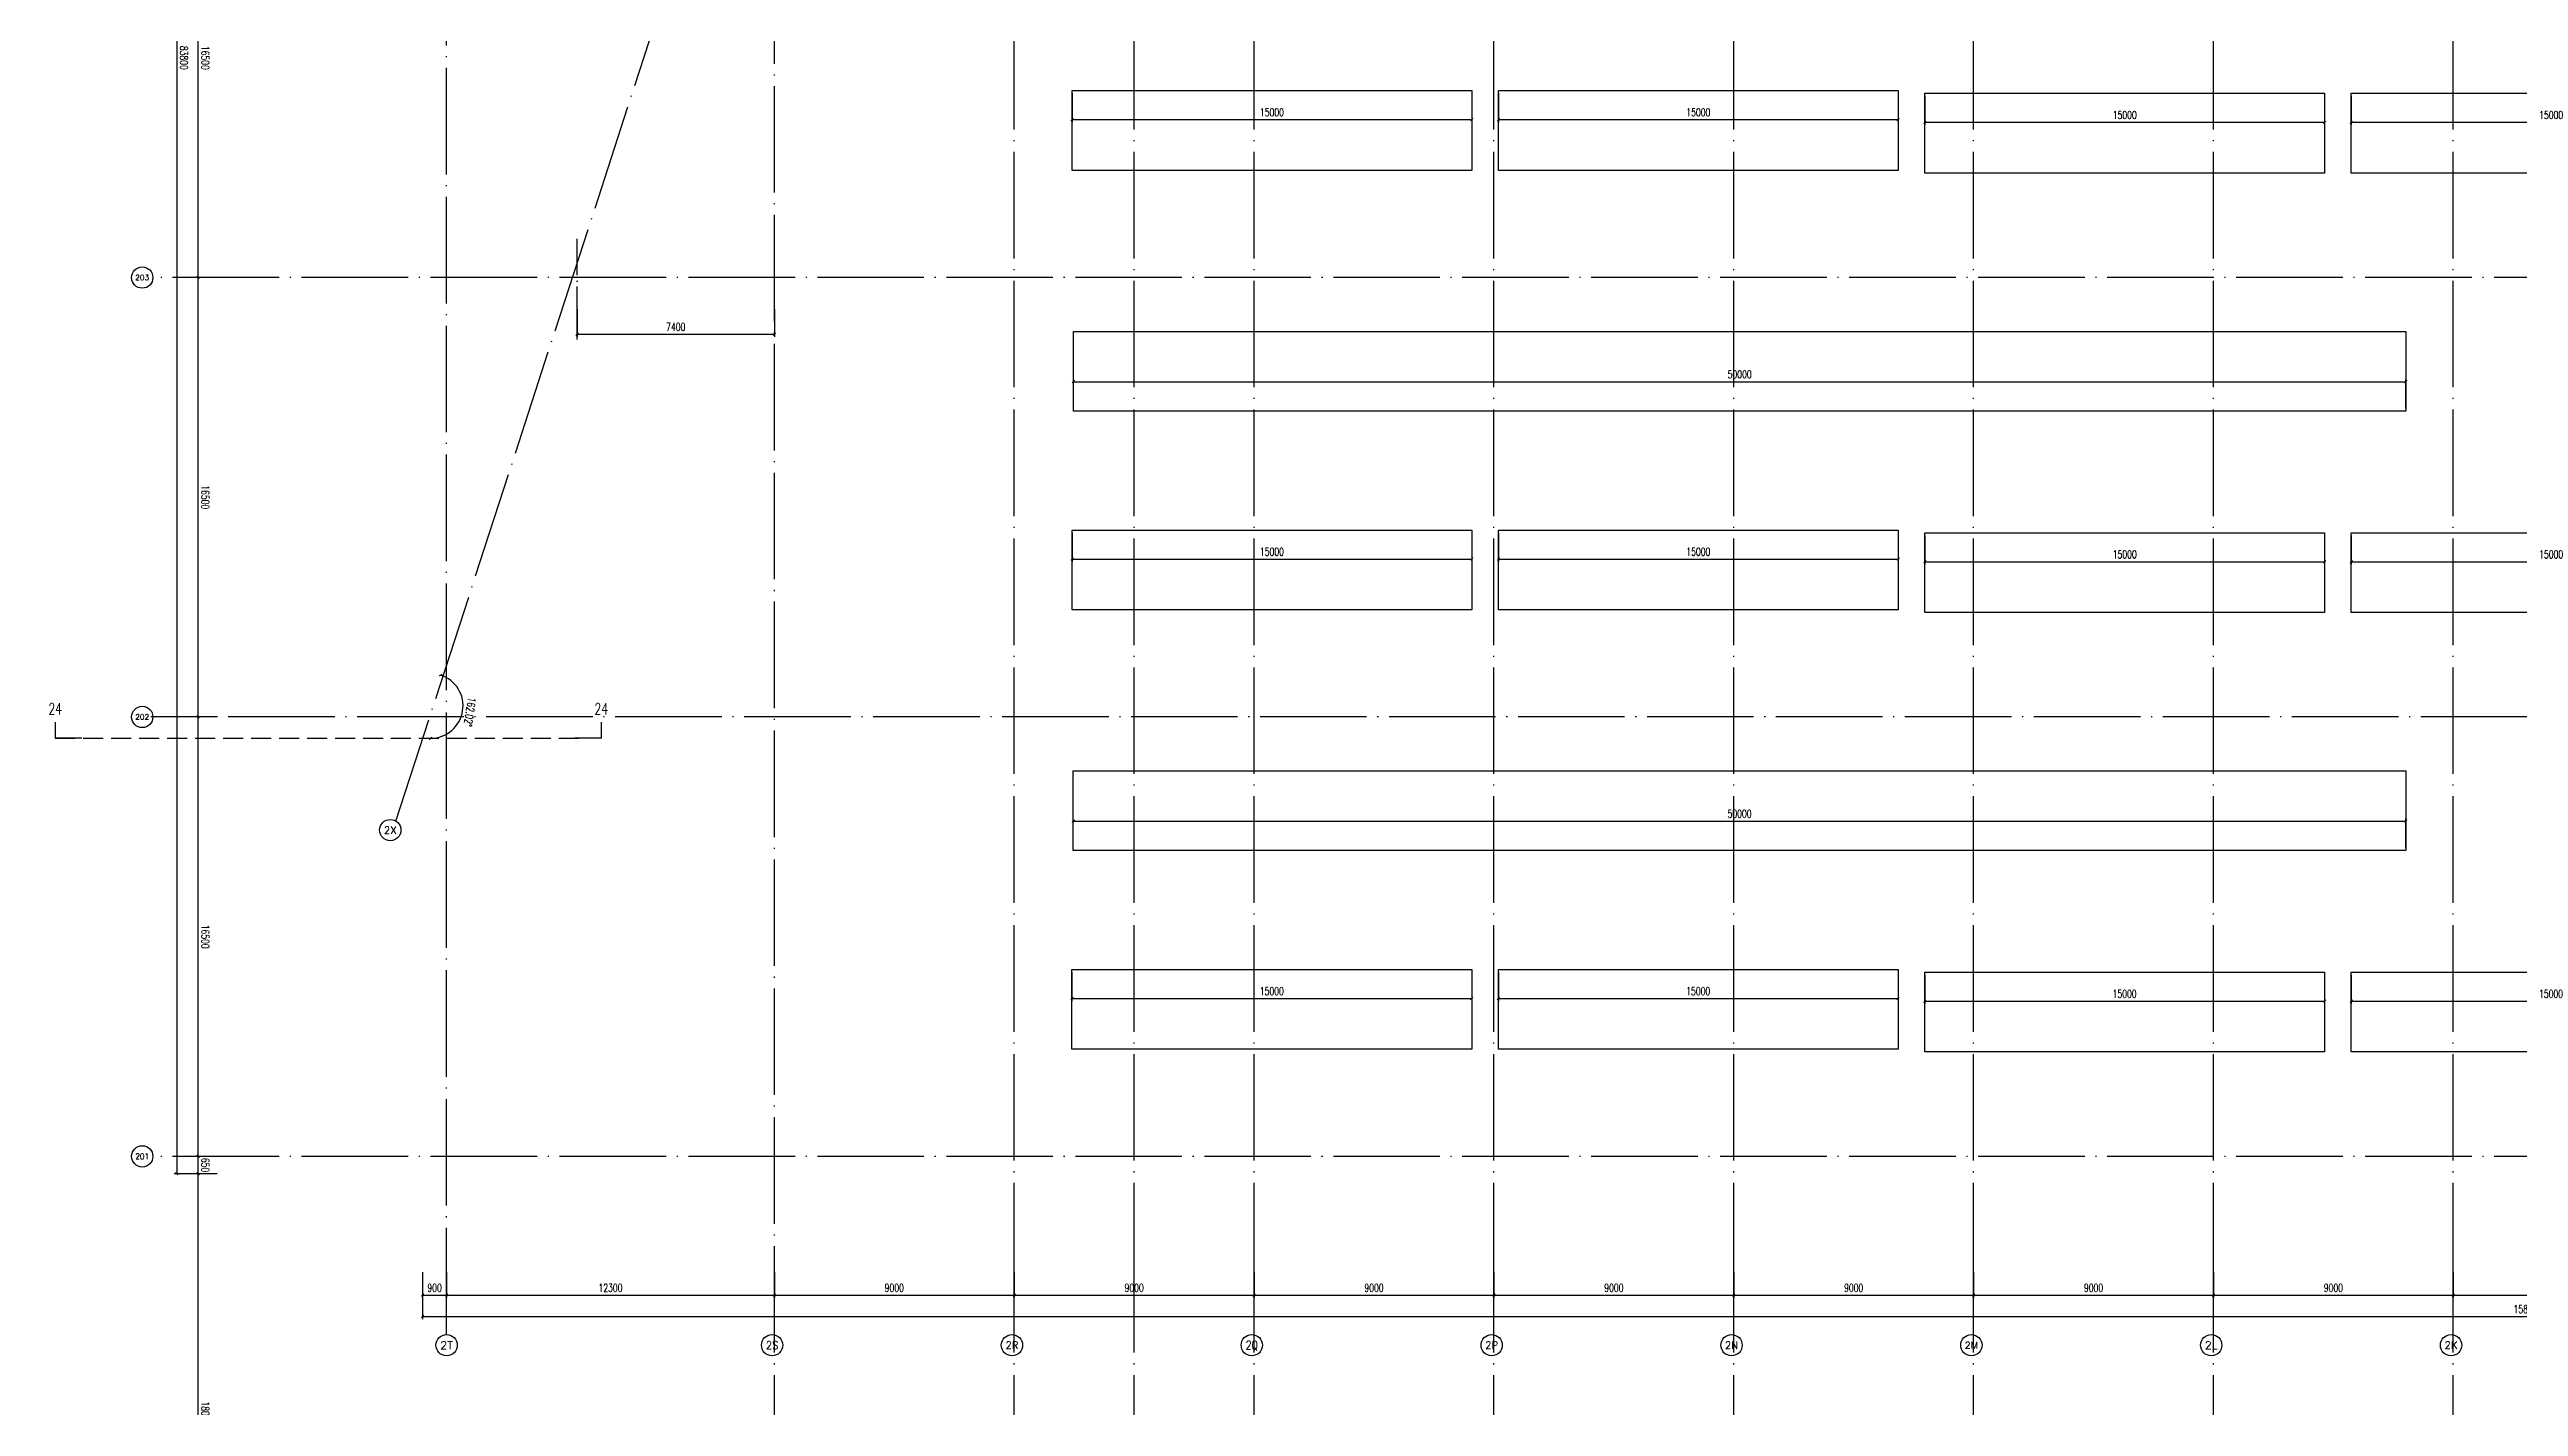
# Model space of a CAD drawing. Extents: x -1313754 to 847533, y 489853 to 941203.
# Drawn here: x -800059 to -707404, y 630673 to 681639 of the extents above; entities that cross this region are included whole.
import ezdxf
from ezdxf.enums import TextEntityAlignment as Align

# ---------------------------------------------------------------- set-up
doc = ezdxf.new("R2010")
doc.units = 0
doc.header["$LTSCALE"] = 1000
doc.header["$MEASUREMENT"] = 0
doc.linetypes.add('DASH', pattern=[0.35, 0.25, -0.1])
doc.linetypes.add('DOTE', pattern=[2.42, 2, -0.2, 0.02, -0.2])
doc.layers.get('Defpoints').update_dxf_attribs({"color": 210})
for name, color, linetype in [('A-AXIS-D', 1, 'Continuous'), ('A-AXIS-DOTE', 14, 'DOTE'), ('A-AXIS-DP', 126, 'Continuous'), ('A-SFCE', 30, 'Continuous'), ('AS-WALL', 40, 'Continuous'), ('DIM_SYMB', 3, 'Continuous'), ('PUB_TEXT', 7, 'Continuous')]:
    doc.layers.add(name, color=color, linetype=linetype)
doc.styles.add('_TCH_AXIS', font='COMPLEX', dxfattribs={"bigfont": 'GBCBIG'})
doc.styles.add('_TCH_DIM_T3', font='SIMPLEX', dxfattribs={"width": 0.705882, "bigfont": 'GBCBIG'})
doc.styles.add('_TCH_LABEL', font='COMPLEX', dxfattribs={"bigfont": 'GBCBIG'})
doc.dimstyles.new('_TCH_ARCH&&100', dxfattribs={"dimtxt": 297.5, "dimasz": 100, "dimexe": 100, "dimexo": 100, "dimgap": 126.25, "dimtad": 1, "dimdec": 0, "dimzin": 0, "dimdsep": 46, "dimtxsty": '_TCH_DIM_T3', "dimblk": 'ARCHTICK', "dimcen": 0.09, "dimclrt": 7, "dimazin": 2, "dimtfac": 1, "dimtdec": 0, "dimtix": 1, "dimtmove": 2, "dimatfit": 3, "dimfxl": 0, "dimtolj": 1, "dimtzin": 0, "dimarcsym": 0})

# ---------------------------------------------------------------- blocks, each defined once
blk = doc.blocks.new('_ArchTick')
at = {"color": 0, "linetype": 'ByBlock', "const_width": 0.4}
blk.add_lwpolyline([(-0.5, -0.5), (0.5, 0.5)], dxfattribs=at)
blk = doc.blocks.new('*D1227')
at = {"layer": 'A-AXIS-D', "color": 0, "lineweight": -2}
for p, q in [((-73024, -165400), (-73846, -165400)), ((-73746, -165400), (-73746, -183400)), ((-73024, -183400), (-73846, -183400))]:
    blk.add_line(p, q, dxfattribs=at)
at = {"layer": 'Defpoints', "color": 0}
for p in [(-72924, -165400), (-73746, -183400), (-72924, -183400)]:
    blk.add_point(p, dxfattribs=at)
at = {"layer": 'A-AXIS-D', "color": 0, "lineweight": -2, "xscale": 100, "yscale": 100, "zscale": 100}
for p, rotation in [((-73746, -165400), 90), ((-73746, -183400), 270)]:
    blk.add_blockref('_ArchTick', p, dxfattribs=dict(at, rotation=rotation))
at = {"layer": 'A-AXIS-D', "color": 7, "insert": (-73471, -174400), "char_height": 297.5, "attachment_point": 5, "rotation": 270, "style": '_TCH_DIM_T3'}
blk.add_mtext('\\A1;18000', dxfattribs=at)
blk = doc.blocks.new('*D1228')
at = {"layer": 'A-AXIS-D', "color": 0, "lineweight": -2}
for p, q in [((-73024, -164750), (-73846, -164750)), ((-73746, -164750), (-73746, -165400)), ((-73024, -165400), (-73846, -165400))]:
    blk.add_line(p, q, dxfattribs=at)
at = {"layer": 'Defpoints', "color": 0}
for p in [(-72924, -164750), (-73746, -165400), (-72924, -165400)]:
    blk.add_point(p, dxfattribs=at)
at = {"layer": 'A-AXIS-D', "color": 0, "lineweight": -2, "xscale": 100, "yscale": 100, "zscale": 100}
for p, rotation in [((-73746, -164750), 90), ((-73746, -165400), 270)]:
    blk.add_blockref('_ArchTick', p, dxfattribs=dict(at, rotation=rotation))
at = {"layer": 'A-AXIS-D', "color": 7, "insert": (-73471, -165075), "char_height": 297.5, "attachment_point": 5, "rotation": 270, "style": '_TCH_DIM_T3'}
blk.add_mtext('\\A1;650', dxfattribs=at)
blk = doc.blocks.new('*D1229')
at = {"layer": 'A-AXIS-D', "color": 0, "lineweight": -2}
for p, q in [((-73024, -148250), (-73846, -148250)), ((-73746, -148250), (-73746, -164750)), ((-73024, -164750), (-73846, -164750))]:
    blk.add_line(p, q, dxfattribs=at)
at = {"layer": 'Defpoints', "color": 0}
for p in [(-72924, -148250), (-73746, -164750), (-72924, -164750)]:
    blk.add_point(p, dxfattribs=at)
at = {"layer": 'A-AXIS-D', "color": 0, "lineweight": -2, "xscale": 100, "yscale": 100, "zscale": 100}
for p, rotation in [((-73746, -148250), 90), ((-73746, -164750), 270)]:
    blk.add_blockref('_ArchTick', p, dxfattribs=dict(at, rotation=rotation))
at = {"layer": 'A-AXIS-D', "color": 7, "insert": (-73471, -156500), "char_height": 297.5, "attachment_point": 5, "rotation": 270, "style": '_TCH_DIM_T3'}
blk.add_mtext('\\A1;16500', dxfattribs=at)
blk = doc.blocks.new('*D1230')
at = {"layer": 'A-AXIS-D', "color": 0, "lineweight": -2}
for p, q in [((-73024, -131750), (-73846, -131750)), ((-73746, -131750), (-73746, -148250)), ((-73024, -148250), (-73846, -148250))]:
    blk.add_line(p, q, dxfattribs=at)
at = {"layer": 'Defpoints', "color": 0}
for p in [(-72924, -131750), (-73746, -148250), (-72924, -148250)]:
    blk.add_point(p, dxfattribs=at)
at = {"layer": 'A-AXIS-D', "color": 0, "lineweight": -2, "xscale": 100, "yscale": 100, "zscale": 100}
for p, rotation in [((-73746, -131750), 90), ((-73746, -148250), 270)]:
    blk.add_blockref('_ArchTick', p, dxfattribs=dict(at, rotation=rotation))
at = {"layer": 'A-AXIS-D', "color": 7, "insert": (-73471, -140000), "char_height": 297.5, "attachment_point": 5, "rotation": 270, "style": '_TCH_DIM_T3'}
blk.add_mtext('\\A1;16500', dxfattribs=at)
blk = doc.blocks.new('*D1231')
at = {"layer": 'A-AXIS-D', "color": 0, "lineweight": -2}
for p, q in [((-73024, -115250), (-73846, -115250)), ((-73746, -115250), (-73746, -131750)), ((-73024, -131750), (-73846, -131750))]:
    blk.add_line(p, q, dxfattribs=at)
at = {"layer": 'Defpoints', "color": 0}
for p in [(-72924, -115250), (-73746, -131750), (-72924, -131750)]:
    blk.add_point(p, dxfattribs=at)
at = {"layer": 'A-AXIS-D', "color": 0, "lineweight": -2, "xscale": 100, "yscale": 100, "zscale": 100}
for p, rotation in [((-73746, -115250), 90), ((-73746, -131750), 270)]:
    blk.add_blockref('_ArchTick', p, dxfattribs=dict(at, rotation=rotation))
at = {"layer": 'A-AXIS-D', "color": 7, "insert": (-73471, -123500), "char_height": 297.5, "attachment_point": 5, "rotation": 270, "style": '_TCH_DIM_T3'}
blk.add_mtext('\\A1;16500', dxfattribs=at)
blk = doc.blocks.new('*D1284')
at = {"layer": 'A-AXIS-D', "color": 0, "lineweight": -2}
for p, q in [((-65318, -169100), (-65318, -170060)), ((-64418, -169100), (-64418, -170060)), ((-65318, -169960), (-64418, -169960))]:
    blk.add_line(p, q, dxfattribs=at)
at = {"layer": 'Defpoints', "color": 0}
for p in [(-65318, -169000), (-64418, -169000), (-64418, -169960)]:
    blk.add_point(p, dxfattribs=at)
at = {"layer": 'A-AXIS-D', "color": 0, "lineweight": -2, "xscale": 100, "yscale": 100, "zscale": 100, "rotation": 180}
blk.add_blockref('_ArchTick', (-65318, -169960), dxfattribs=at)
at = {"layer": 'A-AXIS-D', "color": 0, "lineweight": -2, "xscale": 100, "yscale": 100, "zscale": 100}
blk.add_blockref('_ArchTick', (-64418, -169960), dxfattribs=at)
at = {"layer": 'A-AXIS-D', "color": 7, "insert": (-64868, -169685), "char_height": 297.5, "attachment_point": 5, "style": '_TCH_DIM_T3'}
blk.add_mtext('\\A1;900', dxfattribs=at)
blk = doc.blocks.new('*D1285')
at = {"layer": 'A-AXIS-D', "color": 0, "lineweight": -2}
for p, q in [((-64418, -169100), (-64418, -170060)), ((-52118, -169100), (-52118, -170060)), ((-64418, -169960), (-52118, -169960))]:
    blk.add_line(p, q, dxfattribs=at)
at = {"layer": 'Defpoints', "color": 0}
for p in [(-64418, -169000), (-52118, -169000), (-52118, -169960)]:
    blk.add_point(p, dxfattribs=at)
at = {"layer": 'A-AXIS-D', "color": 0, "lineweight": -2, "xscale": 100, "yscale": 100, "zscale": 100, "rotation": 180}
blk.add_blockref('_ArchTick', (-64418, -169960), dxfattribs=at)
at = {"layer": 'A-AXIS-D', "color": 0, "lineweight": -2, "xscale": 100, "yscale": 100, "zscale": 100}
blk.add_blockref('_ArchTick', (-52118, -169960), dxfattribs=at)
at = {"layer": 'A-AXIS-D', "color": 7, "insert": (-58268, -169685), "char_height": 297.5, "attachment_point": 5, "style": '_TCH_DIM_T3'}
blk.add_mtext('\\A1;12300', dxfattribs=at)
blk = doc.blocks.new('*D1286')
at = {"layer": 'A-AXIS-D', "color": 0, "lineweight": -2}
for p, q in [((-52118, -169100), (-52118, -170060)), ((-43118, -169100), (-43118, -170060)), ((-52118, -169960), (-43118, -169960))]:
    blk.add_line(p, q, dxfattribs=at)
at = {"layer": 'Defpoints', "color": 0}
for p in [(-52118, -169000), (-43118, -169000), (-43118, -169960)]:
    blk.add_point(p, dxfattribs=at)
at = {"layer": 'A-AXIS-D', "color": 0, "lineweight": -2, "xscale": 100, "yscale": 100, "zscale": 100, "rotation": 180}
blk.add_blockref('_ArchTick', (-52118, -169960), dxfattribs=at)
at = {"layer": 'A-AXIS-D', "color": 0, "lineweight": -2, "xscale": 100, "yscale": 100, "zscale": 100}
blk.add_blockref('_ArchTick', (-43118, -169960), dxfattribs=at)
at = {"layer": 'A-AXIS-D', "color": 7, "insert": (-47618, -169685), "char_height": 297.5, "attachment_point": 5, "style": '_TCH_DIM_T3'}
blk.add_mtext('\\A1;9000', dxfattribs=at)
blk = doc.blocks.new('*D1287')
at = {"layer": 'A-AXIS-D', "color": 0, "lineweight": -2}
for p, q in [((-43118, -169100), (-43118, -170060)), ((-34118, -169100), (-34118, -170060)), ((-43118, -169960), (-34118, -169960))]:
    blk.add_line(p, q, dxfattribs=at)
at = {"layer": 'Defpoints', "color": 0}
for p in [(-43118, -169000), (-34118, -169000), (-34118, -169960)]:
    blk.add_point(p, dxfattribs=at)
at = {"layer": 'A-AXIS-D', "color": 0, "lineweight": -2, "xscale": 100, "yscale": 100, "zscale": 100, "rotation": 180}
blk.add_blockref('_ArchTick', (-43118, -169960), dxfattribs=at)
at = {"layer": 'A-AXIS-D', "color": 0, "lineweight": -2, "xscale": 100, "yscale": 100, "zscale": 100}
blk.add_blockref('_ArchTick', (-34118, -169960), dxfattribs=at)
at = {"layer": 'A-AXIS-D', "color": 7, "insert": (-38618, -169685), "char_height": 297.5, "attachment_point": 5, "style": '_TCH_DIM_T3'}
blk.add_mtext('\\A1;9000', dxfattribs=at)
blk = doc.blocks.new('*D1288')
at = {"layer": 'A-AXIS-D', "color": 0, "lineweight": -2}
for p, q in [((-34118, -169100), (-34118, -170060)), ((-25118, -169100), (-25118, -170060)), ((-34118, -169960), (-25118, -169960))]:
    blk.add_line(p, q, dxfattribs=at)
at = {"layer": 'Defpoints', "color": 0}
for p in [(-34118, -169000), (-25118, -169000), (-25118, -169960)]:
    blk.add_point(p, dxfattribs=at)
at = {"layer": 'A-AXIS-D', "color": 0, "lineweight": -2, "xscale": 100, "yscale": 100, "zscale": 100, "rotation": 180}
blk.add_blockref('_ArchTick', (-34118, -169960), dxfattribs=at)
at = {"layer": 'A-AXIS-D', "color": 0, "lineweight": -2, "xscale": 100, "yscale": 100, "zscale": 100}
blk.add_blockref('_ArchTick', (-25118, -169960), dxfattribs=at)
at = {"layer": 'A-AXIS-D', "color": 7, "insert": (-29618, -169685), "char_height": 297.5, "attachment_point": 5, "style": '_TCH_DIM_T3'}
blk.add_mtext('\\A1;9000', dxfattribs=at)
blk = doc.blocks.new('*D1289')
at = {"layer": 'A-AXIS-D', "color": 0, "lineweight": -2}
for p, q in [((-25118, -169100), (-25118, -170060)), ((-16118, -169100), (-16118, -170060)), ((-25118, -169960), (-16118, -169960))]:
    blk.add_line(p, q, dxfattribs=at)
at = {"layer": 'Defpoints', "color": 0}
for p in [(-25118, -169000), (-16118, -169000), (-16118, -169960)]:
    blk.add_point(p, dxfattribs=at)
at = {"layer": 'A-AXIS-D', "color": 0, "lineweight": -2, "xscale": 100, "yscale": 100, "zscale": 100, "rotation": 180}
blk.add_blockref('_ArchTick', (-25118, -169960), dxfattribs=at)
at = {"layer": 'A-AXIS-D', "color": 0, "lineweight": -2, "xscale": 100, "yscale": 100, "zscale": 100}
blk.add_blockref('_ArchTick', (-16118, -169960), dxfattribs=at)
at = {"layer": 'A-AXIS-D', "color": 7, "insert": (-20618, -169685), "char_height": 297.5, "attachment_point": 5, "style": '_TCH_DIM_T3'}
blk.add_mtext('\\A1;9000', dxfattribs=at)
blk = doc.blocks.new('*D1290')
at = {"layer": 'A-AXIS-D', "color": 0, "lineweight": -2}
for p, q in [((-16118, -169100), (-16118, -170060)), ((-7118, -169100), (-7118, -170060)), ((-16118, -169960), (-7118, -169960))]:
    blk.add_line(p, q, dxfattribs=at)
at = {"layer": 'Defpoints', "color": 0}
for p in [(-16118, -169000), (-7118, -169000), (-7118, -169960)]:
    blk.add_point(p, dxfattribs=at)
at = {"layer": 'A-AXIS-D', "color": 0, "lineweight": -2, "xscale": 100, "yscale": 100, "zscale": 100, "rotation": 180}
blk.add_blockref('_ArchTick', (-16118, -169960), dxfattribs=at)
at = {"layer": 'A-AXIS-D', "color": 0, "lineweight": -2, "xscale": 100, "yscale": 100, "zscale": 100}
blk.add_blockref('_ArchTick', (-7118, -169960), dxfattribs=at)
at = {"layer": 'A-AXIS-D', "color": 7, "insert": (-11618, -169685), "char_height": 297.5, "attachment_point": 5, "style": '_TCH_DIM_T3'}
blk.add_mtext('\\A1;9000', dxfattribs=at)
blk = doc.blocks.new('*D1291')
at = {"layer": 'A-AXIS-D', "color": 0, "lineweight": -2}
for p, q in [((-7118, -169100), (-7118, -170060)), ((1882, -169100), (1882, -170060)), ((-7118, -169960), (1882, -169960))]:
    blk.add_line(p, q, dxfattribs=at)
at = {"layer": 'Defpoints', "color": 0}
for p in [(-7118, -169000), (1882, -169000), (1882, -169960)]:
    blk.add_point(p, dxfattribs=at)
at = {"layer": 'A-AXIS-D', "color": 0, "lineweight": -2, "xscale": 100, "yscale": 100, "zscale": 100, "rotation": 180}
blk.add_blockref('_ArchTick', (-7118, -169960), dxfattribs=at)
at = {"layer": 'A-AXIS-D', "color": 0, "lineweight": -2, "xscale": 100, "yscale": 100, "zscale": 100}
blk.add_blockref('_ArchTick', (1882, -169960), dxfattribs=at)
at = {"layer": 'A-AXIS-D', "color": 7, "insert": (-2618, -169685), "char_height": 297.5, "attachment_point": 5, "style": '_TCH_DIM_T3'}
blk.add_mtext('\\A1;9000', dxfattribs=at)
blk = doc.blocks.new('*D1292')
at = {"layer": 'A-AXIS-D', "color": 0, "lineweight": -2}
for p, q in [((1882, -169100), (1882, -170060)), ((10882, -169100), (10882, -170060)), ((1882, -169960), (10882, -169960))]:
    blk.add_line(p, q, dxfattribs=at)
at = {"layer": 'Defpoints', "color": 0}
for p in [(1882, -169000), (10882, -169000), (10882, -169960)]:
    blk.add_point(p, dxfattribs=at)
at = {"layer": 'A-AXIS-D', "color": 0, "lineweight": -2, "xscale": 100, "yscale": 100, "zscale": 100, "rotation": 180}
blk.add_blockref('_ArchTick', (1882, -169960), dxfattribs=at)
at = {"layer": 'A-AXIS-D', "color": 0, "lineweight": -2, "xscale": 100, "yscale": 100, "zscale": 100}
blk.add_blockref('_ArchTick', (10882, -169960), dxfattribs=at)
at = {"layer": 'A-AXIS-D', "color": 7, "insert": (6382, -169685), "char_height": 297.5, "attachment_point": 5, "style": '_TCH_DIM_T3'}
blk.add_mtext('\\A1;9000', dxfattribs=at)
blk = doc.blocks.new('*D1293')
at = {"layer": 'A-AXIS-D', "color": 0, "lineweight": -2}
for p, q in [((10882, -169100), (10882, -170060)), ((19882, -169100), (19882, -170060)), ((10882, -169960), (19882, -169960))]:
    blk.add_line(p, q, dxfattribs=at)
at = {"layer": 'Defpoints', "color": 0}
for p in [(10882, -169000), (19882, -169000), (19882, -169960)]:
    blk.add_point(p, dxfattribs=at)
at = {"layer": 'A-AXIS-D', "color": 0, "lineweight": -2, "xscale": 100, "yscale": 100, "zscale": 100, "rotation": 180}
blk.add_blockref('_ArchTick', (10882, -169960), dxfattribs=at)
at = {"layer": 'A-AXIS-D', "color": 0, "lineweight": -2, "xscale": 100, "yscale": 100, "zscale": 100}
blk.add_blockref('_ArchTick', (19882, -169960), dxfattribs=at)
at = {"layer": 'A-AXIS-D', "color": 7, "insert": (15382, -169685), "char_height": 297.5, "attachment_point": 5, "style": '_TCH_DIM_T3'}
blk.add_mtext('\\A1;9000', dxfattribs=at)
blk = doc.blocks.new('*D1384')
at = {"layer": 'A-AXIS-D', "color": 0, "lineweight": -2}
for p, q in [((-65318, -169200), (-65318, -170860)), ((92682, -169200), (92682, -170860)), ((-65318, -170760), (92682, -170760))]:
    blk.add_line(p, q, dxfattribs=at)
at = {"layer": 'Defpoints', "color": 0}
for p in [(-65318, -169100), (92682, -169100), (92682, -170760)]:
    blk.add_point(p, dxfattribs=at)
at = {"layer": 'A-AXIS-D', "color": 0, "lineweight": -2, "xscale": 100, "yscale": 100, "zscale": 100, "rotation": 180}
blk.add_blockref('_ArchTick', (-65318, -170760), dxfattribs=at)
at = {"layer": 'A-AXIS-D', "color": 0, "lineweight": -2, "xscale": 100, "yscale": 100, "zscale": 100}
blk.add_blockref('_ArchTick', (92682, -170760), dxfattribs=at)
at = {"layer": 'A-AXIS-D', "color": 7, "insert": (13682, -170485), "char_height": 297.5, "attachment_point": 5, "style": '_TCH_DIM_T3'}
blk.add_mtext('\\A1;158000', dxfattribs=at)
blk = doc.blocks.new('*D1407')
at = {"layer": 'A-AXIS-D', "color": 0, "lineweight": -2}
for p, q in [((-73124, -81600), (-74646, -81600)), ((-74546, -81600), (-74546, -165400)), ((-73124, -165400), (-74646, -165400))]:
    blk.add_line(p, q, dxfattribs=at)
at = {"layer": 'Defpoints', "color": 0}
for p in [(-73024, -81600), (-74546, -165400), (-73024, -165400)]:
    blk.add_point(p, dxfattribs=at)
at = {"layer": 'A-AXIS-D', "color": 0, "lineweight": -2, "xscale": 100, "yscale": 100, "zscale": 100}
for p, rotation in [((-74546, -81600), 90), ((-74546, -165400), 270)]:
    blk.add_blockref('_ArchTick', p, dxfattribs=dict(at, rotation=rotation))
at = {"layer": 'A-AXIS-D', "color": 7, "insert": (-74271, -123500), "char_height": 297.5, "attachment_point": 5, "rotation": 270, "style": '_TCH_DIM_T3'}
blk.add_mtext('\\A1;83800', dxfattribs=at)
blk = doc.blocks.new('*D1484')
at = {"layer": 'A-AXIS-D', "color": 0, "lineweight": -2}
for p, q in [((-59518, -132940), (-59518, -133978)), ((-52118, -132940), (-52118, -133978)), ((-59518, -133878), (-52118, -133878))]:
    blk.add_line(p, q, dxfattribs=at)
at = {"layer": 'Defpoints', "color": 0}
for p in [(-59518, -132840), (-52118, -132840), (-52118, -133878)]:
    blk.add_point(p, dxfattribs=at)
at = {"layer": 'A-AXIS-D', "color": 0, "lineweight": -2, "xscale": 100, "yscale": 100, "zscale": 100, "rotation": 180}
blk.add_blockref('_ArchTick', (-59518, -133878), dxfattribs=at)
at = {"layer": 'A-AXIS-D', "color": 0, "lineweight": -2, "xscale": 100, "yscale": 100, "zscale": 100}
blk.add_blockref('_ArchTick', (-52118, -133878), dxfattribs=at)
at = {"layer": 'A-AXIS-D', "color": 7, "insert": (-55818, -133603), "char_height": 297.5, "attachment_point": 5, "style": '_TCH_DIM_T3'}
blk.add_mtext('\\A1;7400', dxfattribs=at)
blk = doc.blocks.new('*D1488')
at = {"layer": 'A-AXIS-D', "color": 0, "lineweight": -2}
blk.add_arc((-65018, -147834), 1218, 270, 72.02371, dxfattribs=at)
at = {"layer": 'Defpoints', "color": 0}
for p in [(-64642, -146676), (-65018, -147834), (-65018, -149052), (-64033, -148550)]:
    blk.add_point(p, dxfattribs=at)
at = {"layer": 'A-AXIS-D', "color": 0, "lineweight": -2, "xscale": 100, "yscale": 100, "zscale": 100}
for p, rotation in [((-64642, -146676), 162.0237134182049), ((-65018, -149052), 180.0000000000003)]:
    blk.add_blockref('_ArchTick', p, dxfattribs=dict(at, rotation=rotation))
at = {"layer": 'A-AXIS-D', "color": 7, "insert": (-63544, -148067), "char_height": 297.5, "attachment_point": 5, "rotation": 261.01186, "style": '_TCH_DIM_T3'}
blk.add_mtext('\\A1;162.02°', dxfattribs=at)
blk = doc.blocks.new('*D2321')
at = {"layer": 'A-AXIS-DP', "color": 0, "lineweight": -2}
for p, q in [((-144054, 715580), (-144054, 714490)), ((-129054, 715580), (-129054, 714490)), ((-144054, 714590), (-129054, 714590))]:
    blk.add_line(p, q, dxfattribs=at)
at = {"layer": 'Defpoints', "color": 0}
for p in [(-144054, 715680), (-129054, 715680), (-129054, 714590)]:
    blk.add_point(p, dxfattribs=at)
at = {"layer": 'A-AXIS-DP', "color": 0, "lineweight": -2, "xscale": 100, "yscale": 100, "zscale": 100, "rotation": 180}
blk.add_blockref('_ArchTick', (-144054, 714590), dxfattribs=at)
at = {"layer": 'A-AXIS-DP', "color": 0, "lineweight": -2, "xscale": 100, "yscale": 100, "zscale": 100}
blk.add_blockref('_ArchTick', (-129054, 714590), dxfattribs=at)
at = {"layer": 'A-AXIS-DP', "color": 7, "insert": (-136554, 714865), "char_height": 297.5, "attachment_point": 5, "style": '_TCH_DIM_T3'}
blk.add_mtext('\\A1;15000', dxfattribs=at)
blk = doc.blocks.new('*D2322')
at = {"layer": 'A-AXIS-DP', "color": 0, "lineweight": -2}
for p, q in [((-179054, 719270), (-179054, 720380)), ((-179054, 720280), (-129054, 720280)), ((-129054, 719270), (-129054, 720380))]:
    blk.add_line(p, q, dxfattribs=at)
at = {"layer": 'Defpoints', "color": 0}
for p in [(-129054, 720280), (-179054, 719170), (-129054, 719170)]:
    blk.add_point(p, dxfattribs=at)
at = {"layer": 'A-AXIS-DP', "color": 0, "lineweight": -2, "xscale": 100, "yscale": 100, "zscale": 100, "rotation": 180}
blk.add_blockref('_ArchTick', (-179054, 720280), dxfattribs=at)
at = {"layer": 'A-AXIS-DP', "color": 0, "lineweight": -2, "xscale": 100, "yscale": 100, "zscale": 100}
blk.add_blockref('_ArchTick', (-129054, 720280), dxfattribs=at)
at = {"layer": 'A-AXIS-DP', "color": 7, "insert": (-154054, 720555), "char_height": 297.5, "attachment_point": 5, "style": '_TCH_DIM_T3'}
blk.add_mtext('\\A1;50000', dxfattribs=at)
blk = doc.blocks.new('dote')
at = {"layer": 'A-AXIS-D'}
for centre in [(-75839, -131748.9), (-75839, -148248.9), (-66530.2, -152498.4), (-75839, -164748.9), (-64417.8, -171838.9), (-52202.7, -171838.9), (-43202.7, -171838.9), (-34202.7, -171838.9), (-25202.7, -171838.9), (-16202.7, -171838.9), (-7202.7, -171838.9), (1797.3, -171838.9), (10797.3, -171838.9)]:
    blk.add_circle(centre, 400, dxfattribs=at)
at = {"layer": 'A-AXIS-DOTE', "ltscale": 2}
for p, q in [((-64417.8, -171438.9), (-64417.8, -75850)), ((-52117.8, -264080), (-52117.8, -75950)), ((-43117.8, -169748.9), (-43117.8, -75950)), ((-38617.8, -169748.9), (-38617.8, -75950)), ((-34117.8, -169748.9), (-34117.8, -75950)), ((-25117.8, -169748.9), (-25117.8, -75950)), ((-16117.8, -169748.9), (-16117.8, -75950)), ((-7117.8, -169748.9), (-7117.8, -75950)), ((1882.2, -169748.9), (1882.2, -75950)), ((10882.2, -169748.9), (10882.2, -75950)), ((98696.4, -131750), (-75513.6, -131750)), ((100786.4, -148250), (-75513.6, -148250)), ((98696.4, -164750), (-75513.6, -164750)), ((-43117.8, -264080), (-43117.8, -167560.7)), ((-38617.8, -264080), (-38617.8, -167560.7)), ((-34117.8, -264080), (-34117.8, -167560.7)), ((-25117.8, -264080), (-25117.8, -167560.7)), ((-16117.8, -264080), (-16117.8, -167560.7)), ((-7117.8, -264080), (-7117.8, -167560.7)), ((1882.2, -264080), (1882.2, -167560.7)), ((10882.2, -264080), (10882.2, -167560.7))]:
    blk.add_line(p, q, dxfattribs=at)
at = {"layer": 'A-AXIS-DOTE'}
blk.add_line((-59517.8, -134080), (-59517.8, -130290), dxfattribs=at)
at = {"layer": 'A-AXIS-DOTE', "ltscale": 2}
blk.add_lwpolyline([(-66316.4, -152160.4), (-42470.2, -78666)], dxfattribs=at)
at = {"layer": 'DIM_SYMB', "const_width": 50}
for points in [[(-79103.6, -148440.9), (-79103.6, -149040.9), (-78103.6, -149040.9)], [(-59613.6, -149040.9), (-58613.6, -149040.9), (-58613.6, -148440.9)]]:
    blk.add_lwpolyline(points, dxfattribs=at)
at = {"layer": 'DIM_SYMB', "linetype": 'DASH', "ltscale": 3}
blk.add_lwpolyline([(-79103.6, -149040.9), (-59213.6, -149040.9)], dxfattribs=at)
at = {"layer": 'PUB_TEXT', "style": '_TCH_AXIS'}
for s, height, p, p2 in [('203', 202.97, (-76100, -131850.4), (-75578, -131850.4)), ('202', 202.97, (-76100, -148350.4), (-75578, -148350.4)), ('2X', 270.86, (-66775.2, -152633.9), (-66285.1, -152633.9)), ('201', 220.59, (-76096.4, -164859.2), (-75581.6, -164859.2)), ('2T', 288.12, (-64657.9, -171982.9), (-64177.7, -171982.9)), ('2S', 294.28, (-52440.9, -171986), (-51964.5, -171986)), ('2R', 270.86, (-43447.8, -171974.3), (-42957.6, -171974.3)), ('2P', 276.42, (-25446.2, -171977.1), (-24959.2, -171977.1)), ('2N', 265.5, (-16449.2, -171971.6), (-15956.2, -171971.6)), ('2M', 255.29, (-7451.9, -171966.5), (-6953.5, -171966.5)), ('2L', 288.12, (1557.2, -171982.9), (2037.4, -171982.9)), ('2K', 265.5, (10550.8, -171971.6), (11043.8, -171971.6))]:
    blk.add_text(s, height=height, dxfattribs=at).set_placement(p, p2, align=Align.FIT)
at = {"layer": 'PUB_TEXT', "style": '_TCH_LABEL', "width": 0.705882}
for p in [(-79360.8, -148153.4), (-58870.8, -148153.4)]:
    blk.add_text('24', height=425, dxfattribs=at).set_placement(p)
at = {"layer": 'PUB_TEXT', "style": '_TCH_AXIS', "width": 0.807692}
blk.add_text('2Q', height=327.87, dxfattribs=at).set_placement((-34429.7, -172002.8), (-33975.7, -172002.8), align=Align.FIT)
at = {"layer": 'A-AXIS-D'}
for base, p1, p2, picture, middle in [((-74546.2, -165400), (-73024, -81600), (-73024, -165400), '*D1407', (-74271.2, -123500)), ((-73746.2, -131750), (-72924, -115250), (-72924, -131750), '*D1231', (-73471.2, -123500)), ((-73746.2, -148250), (-72924, -131750), (-72924, -148250), '*D1230', (-73471.2, -140000)), ((-73746.2, -164750), (-72924, -148250), (-72924, -164750), '*D1229', (-73471.2, -156500)), ((-73746.2, -165400), (-72924, -164750), (-72924, -165400), '*D1228', (-73471.2, -165075)), ((-73746.2, -183400), (-72924, -165400), (-72924, -183400), '*D1227', (-73471.2, -174400))]:
    dim = blk.add_linear_dim(base=base, p1=p1, p2=p2, angle=270, dimstyle='_TCH_ARCH&&100', override={"dimgap": 0}, dxfattribs=at)
    dim.commit()
    dim.dimension.update_dxf_attribs({"geometry": picture, "text_midpoint": middle, "dimtype": 161, "text_rotation": 270})
for base, p1, p2, picture, middle in [((-52117.8, -133877.5), (-59517.8, -132840), (-52117.8, -132840), '*D1484', (-55817.8, -133602.5)), ((-64417.8, -169960), (-65317.8, -169000), (-64417.8, -169000), '*D1284', (-64867.8, -169685)), ((92682.2, -170760), (-65317.8, -169100), (92682.2, -169100), '*D1384', (13682.2, -170485)), ((-52117.8, -169960), (-64417.8, -169000), (-52117.8, -169000), '*D1285', (-58267.8, -169685)), ((-43117.8, -169960), (-52117.8, -169000), (-43117.8, -169000), '*D1286', (-47617.8, -169685)), ((-34117.8, -169960), (-43117.8, -169000), (-34117.8, -169000), '*D1287', (-38617.8, -169685)), ((-25117.8, -169960), (-34117.8, -169000), (-25117.8, -169000), '*D1288', (-29617.8, -169685)), ((-16117.8, -169960), (-25117.8, -169000), (-16117.8, -169000), '*D1289', (-20617.8, -169685)), ((-7117.8, -169960), (-16117.8, -169000), (-7117.8, -169000), '*D1290', (-11617.8, -169685)), ((1882.2, -169960), (-7117.8, -169000), (1882.2, -169000), '*D1291', (-2617.8, -169685)), ((10882.2, -169960), (1882.2, -169000), (10882.2, -169000), '*D1292', (6382.2, -169685)), ((19882.2, -169960), (10882.2, -169000), (19882.2, -169000), '*D1293', (15382.2, -169685))]:
    dim = blk.add_linear_dim(base=base, p1=p1, p2=p2, angle=0, dimstyle='_TCH_ARCH&&100', override={"dimgap": 0}, dxfattribs=at)
    dim.commit()
    dim.dimension.update_dxf_attribs({"geometry": picture, "text_midpoint": middle, "dimtype": 161})
dim = blk.add_angular_dim_3p(base=(-64032.7, -148549.7), center=(-65017.8, -147834.2), p1=(-65017.8, -149051.7), p2=(-64642, -146676.1), dimstyle='_TCH_ARCH&&100', override={"dimgap": 0}, dxfattribs=at)
dim.commit()
dim.dimension.update_dxf_attribs({"geometry": '*D1488', "text_midpoint": (-63543.6, -148067.4), "dimtype": 165, "text_rotation": 261.011857})
blk = doc.blocks.new('w42332')
at = {"layer": 'A-SFCE', "color": 5}
blk.add_lwpolyline([(-144054.2, 715680), (-129054.2, 715680), (-129054.2, 712680), (-144054.2, 712680)], close=True, dxfattribs=at)
at = {"layer": 'A-AXIS-DP', "color": 1}
dim = blk.add_aligned_dim(p1=(-144054.2, 715680), p2=(-129054.2, 715680), distance=-1090, dimstyle='_TCH_ARCH&&100', dxfattribs=at)
dim.commit()
dim.dimension.update_dxf_attribs({"geometry": '*D2321', "text_midpoint": (-136554.2, 714865)})
blk = doc.blocks.new('w42342132')
at = {"layer": 'A-SFCE', "color": 5}
blk.add_lwpolyline([(-179054.2, 722170), (-129054.2, 722170), (-129054.2, 719170), (-179054.2, 719170)], close=True, dxfattribs=at)
at = {"layer": 'A-AXIS-DP', "color": 1}
dim = blk.add_aligned_dim(p1=(-179054.2, 719170), p2=(-129054.2, 719170), distance=1110, dimstyle='_TCH_ARCH&&100', dxfattribs=at)
dim.commit()
dim.dimension.update_dxf_attribs({"geometry": '*D2322', "text_midpoint": (-154054.2, 720555)})
blk = doc.blocks.new('4234324333332222')
at = {"layer": 'A-SFCE'}
for name, p in [('w42332', (-117630, 0)), ('w42332', (-101630, 0)), ('w42332', (-85630, -100)), ('w42332', (-69630, -100)), ('w42342132', (-82580, -15530)), ('w42332', (-117630, -16500)), ('w42332', (-101630, -16500)), ('w42332', (-85630, -16600)), ('w42332', (-69630, -16600)), ('w42342132', (-82584, -32030)), ('w42332', (-117634, -33000)), ('w42332', (-101634, -33000)), ('w42332', (-85634, -33100)), ('w42332', (-69634, -33100))]:
    blk.add_blockref(name, p, dxfattribs=at)

msp = doc.modelspace()

# ---------------------------------------------------------------- block references
at = {"layer": 'A-SFCE'}
msp.add_blockref('4234324333332222', (-500000, -35590), dxfattribs=at)
at = {"layer": 'AS-WALL'}
msp.add_blockref('dote', (-720736.4, 804820), dxfattribs=at)

doc.saveas('drawing.dxf')
